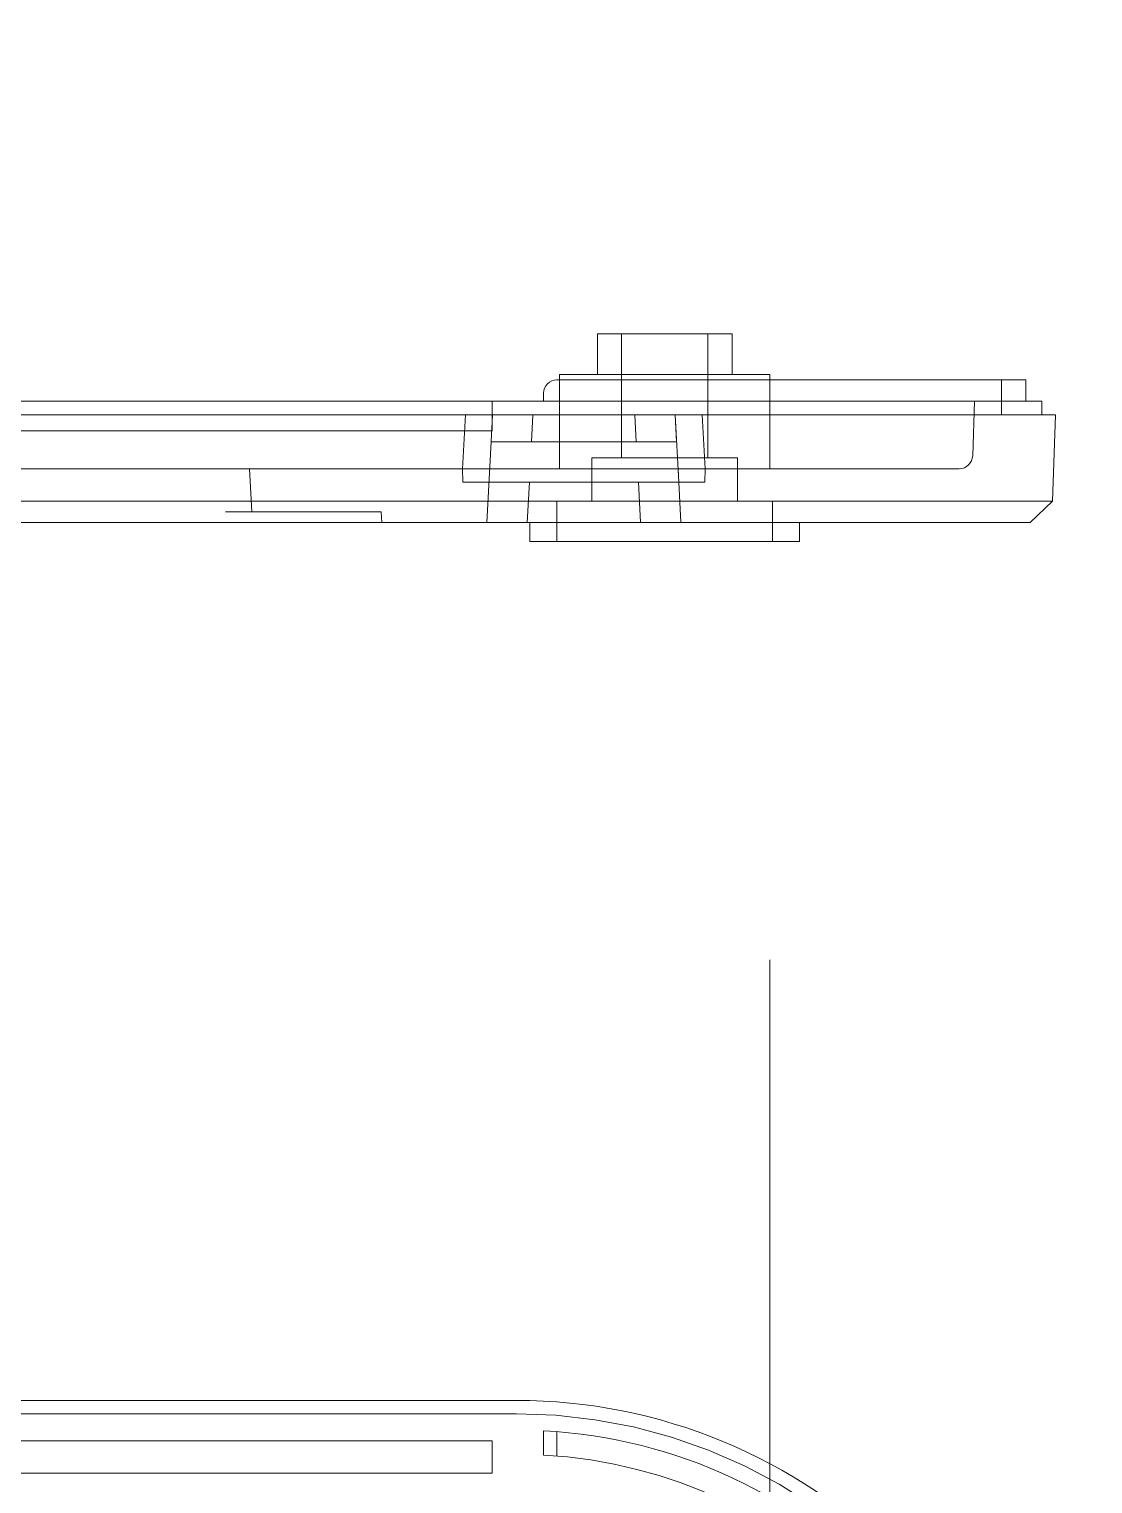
# Model space of a CAD drawing. Header units: millimetres. Extents: x -672 to 672, y -225 to 223.
# Drawn here: x 25.1 to 64.5, y -38.6 to 15.4 of the extents above; entities that cross this region are included whole.
import ezdxf
from ezdxf.lldxf.tags import DXFTag

# ---------------------------------------------------------------- set-up
doc = ezdxf.new("R2010")
doc.units = ezdxf.units.MM
doc.header["$MEASUREMENT"] = 0
doc.layers.add('layer 1', color=7, linetype='Continuous')
tags = doc.linetypes.add('New Line105', pattern=[0.2, 0.1, -0.1]).pattern_tags.tags
tags[6:7] = [DXFTag(74, 4), DXFTag(75, 0), DXFTag(340, '0'), DXFTag(46, 1.0), DXFTag(50, 0.0), DXFTag(44, 0.0), DXFTag(45, 0.0)]
tags[4:5] = [DXFTag(74, 4), DXFTag(75, 0), DXFTag(340, '0'), DXFTag(46, 1.0), DXFTag(50, 0.0), DXFTag(44, 0.0), DXFTag(45, 0.0)]
tags = doc.linetypes.add('New Line106', pattern=[0.2, 0.1, -0.1]).pattern_tags.tags
tags[6:7] = [DXFTag(74, 4), DXFTag(75, 0), DXFTag(340, '0'), DXFTag(46, 1.0), DXFTag(50, 0.0), DXFTag(44, 0.0), DXFTag(45, 0.0)]
tags[4:5] = [DXFTag(74, 4), DXFTag(75, 0), DXFTag(340, '0'), DXFTag(46, 1.0), DXFTag(50, 0.0), DXFTag(44, 0.0), DXFTag(45, 0.0)]
tags = doc.linetypes.add('New Line107', pattern=[0.2, 0.1, -0.1]).pattern_tags.tags
tags[6:7] = [DXFTag(74, 4), DXFTag(75, 0), DXFTag(340, '0'), DXFTag(46, 1.0), DXFTag(50, 0.0), DXFTag(44, 0.0), DXFTag(45, 0.0)]
tags[4:5] = [DXFTag(74, 4), DXFTag(75, 0), DXFTag(340, '0'), DXFTag(46, 1.0), DXFTag(50, 0.0), DXFTag(44, 0.0), DXFTag(45, 0.0)]
tags = doc.linetypes.add('New Line108', pattern=[0.2, 0.1, -0.1]).pattern_tags.tags
tags[6:7] = [DXFTag(74, 4), DXFTag(75, 0), DXFTag(340, '0'), DXFTag(46, 1.0), DXFTag(50, 0.0), DXFTag(44, 0.0), DXFTag(45, 0.0)]
tags[4:5] = [DXFTag(74, 4), DXFTag(75, 0), DXFTag(340, '0'), DXFTag(46, 1.0), DXFTag(50, 0.0), DXFTag(44, 0.0), DXFTag(45, 0.0)]
tags = doc.linetypes.add('New Line109', pattern=[0.2, 0.1, -0.1]).pattern_tags.tags
tags[6:7] = [DXFTag(74, 4), DXFTag(75, 0), DXFTag(340, '0'), DXFTag(46, 1.0), DXFTag(50, 0.0), DXFTag(44, 0.0), DXFTag(45, 0.0)]
tags[4:5] = [DXFTag(74, 4), DXFTag(75, 0), DXFTag(340, '0'), DXFTag(46, 1.0), DXFTag(50, 0.0), DXFTag(44, 0.0), DXFTag(45, 0.0)]
tags = doc.linetypes.add('New Line110', pattern=[0.2, 0.1, -0.1]).pattern_tags.tags
tags[6:7] = [DXFTag(74, 4), DXFTag(75, 0), DXFTag(340, '0'), DXFTag(46, 1.0), DXFTag(50, 0.0), DXFTag(44, 0.0), DXFTag(45, 0.0)]
tags[4:5] = [DXFTag(74, 4), DXFTag(75, 0), DXFTag(340, '0'), DXFTag(46, 1.0), DXFTag(50, 0.0), DXFTag(44, 0.0), DXFTag(45, 0.0)]
tags = doc.linetypes.add('New Line111', pattern=[0.2, 0.1, -0.1]).pattern_tags.tags
tags[6:7] = [DXFTag(74, 4), DXFTag(75, 0), DXFTag(340, '0'), DXFTag(46, 1.0), DXFTag(50, 0.0), DXFTag(44, 0.0), DXFTag(45, 0.0)]
tags[4:5] = [DXFTag(74, 4), DXFTag(75, 0), DXFTag(340, '0'), DXFTag(46, 1.0), DXFTag(50, 0.0), DXFTag(44, 0.0), DXFTag(45, 0.0)]
tags = doc.linetypes.add('New Line112', pattern=[0.2, 0.1, -0.1]).pattern_tags.tags
tags[6:7] = [DXFTag(74, 4), DXFTag(75, 0), DXFTag(340, '0'), DXFTag(46, 1.0), DXFTag(50, 0.0), DXFTag(44, 0.0), DXFTag(45, 0.0)]
tags[4:5] = [DXFTag(74, 4), DXFTag(75, 0), DXFTag(340, '0'), DXFTag(46, 1.0), DXFTag(50, 0.0), DXFTag(44, 0.0), DXFTag(45, 0.0)]
tags = doc.linetypes.add('New Line113', pattern=[0.2, 0.1, -0.1]).pattern_tags.tags
tags[6:7] = [DXFTag(74, 4), DXFTag(75, 0), DXFTag(340, '0'), DXFTag(46, 1.0), DXFTag(50, 0.0), DXFTag(44, 0.0), DXFTag(45, 0.0)]
tags[4:5] = [DXFTag(74, 4), DXFTag(75, 0), DXFTag(340, '0'), DXFTag(46, 1.0), DXFTag(50, 0.0), DXFTag(44, 0.0), DXFTag(45, 0.0)]
tags = doc.linetypes.add('New Line114', pattern=[0.2, 0.1, -0.1]).pattern_tags.tags
tags[6:7] = [DXFTag(74, 4), DXFTag(75, 0), DXFTag(340, '0'), DXFTag(46, 1.0), DXFTag(50, 0.0), DXFTag(44, 0.0), DXFTag(45, 0.0)]
tags[4:5] = [DXFTag(74, 4), DXFTag(75, 0), DXFTag(340, '0'), DXFTag(46, 1.0), DXFTag(50, 0.0), DXFTag(44, 0.0), DXFTag(45, 0.0)]
tags = doc.linetypes.add('New Line115', pattern=[0.2, 0.1, -0.1]).pattern_tags.tags
tags[6:7] = [DXFTag(74, 4), DXFTag(75, 0), DXFTag(340, '0'), DXFTag(46, 1.0), DXFTag(50, 0.0), DXFTag(44, 0.0), DXFTag(45, 0.0)]
tags[4:5] = [DXFTag(74, 4), DXFTag(75, 0), DXFTag(340, '0'), DXFTag(46, 1.0), DXFTag(50, 0.0), DXFTag(44, 0.0), DXFTag(45, 0.0)]
tags = doc.linetypes.add('New Line116', pattern=[0.2, 0.1, -0.1]).pattern_tags.tags
tags[6:7] = [DXFTag(74, 4), DXFTag(75, 0), DXFTag(340, '0'), DXFTag(46, 1.0), DXFTag(50, 0.0), DXFTag(44, 0.0), DXFTag(45, 0.0)]
tags[4:5] = [DXFTag(74, 4), DXFTag(75, 0), DXFTag(340, '0'), DXFTag(46, 1.0), DXFTag(50, 0.0), DXFTag(44, 0.0), DXFTag(45, 0.0)]
tags = doc.linetypes.add('New Line117', pattern=[0.2, 0.1, -0.1]).pattern_tags.tags
tags[6:7] = [DXFTag(74, 4), DXFTag(75, 0), DXFTag(340, '0'), DXFTag(46, 1.0), DXFTag(50, 0.0), DXFTag(44, 0.0), DXFTag(45, 0.0)]
tags[4:5] = [DXFTag(74, 4), DXFTag(75, 0), DXFTag(340, '0'), DXFTag(46, 1.0), DXFTag(50, 0.0), DXFTag(44, 0.0), DXFTag(45, 0.0)]
tags = doc.linetypes.add('New Line118', pattern=[0.2, 0.1, -0.1]).pattern_tags.tags
tags[6:7] = [DXFTag(74, 4), DXFTag(75, 0), DXFTag(340, '0'), DXFTag(46, 1.0), DXFTag(50, 0.0), DXFTag(44, 0.0), DXFTag(45, 0.0)]
tags[4:5] = [DXFTag(74, 4), DXFTag(75, 0), DXFTag(340, '0'), DXFTag(46, 1.0), DXFTag(50, 0.0), DXFTag(44, 0.0), DXFTag(45, 0.0)]
tags = doc.linetypes.add('New Line119', pattern=[0.2, 0.1, -0.1]).pattern_tags.tags
tags[6:7] = [DXFTag(74, 4), DXFTag(75, 0), DXFTag(340, '0'), DXFTag(46, 1.0), DXFTag(50, 0.0), DXFTag(44, 0.0), DXFTag(45, 0.0)]
tags[4:5] = [DXFTag(74, 4), DXFTag(75, 0), DXFTag(340, '0'), DXFTag(46, 1.0), DXFTag(50, 0.0), DXFTag(44, 0.0), DXFTag(45, 0.0)]
tags = doc.linetypes.add('New Line120', pattern=[0.2, 0.1, -0.1]).pattern_tags.tags
tags[6:7] = [DXFTag(74, 4), DXFTag(75, 0), DXFTag(340, '0'), DXFTag(46, 1.0), DXFTag(50, 0.0), DXFTag(44, 0.0), DXFTag(45, 0.0)]
tags[4:5] = [DXFTag(74, 4), DXFTag(75, 0), DXFTag(340, '0'), DXFTag(46, 1.0), DXFTag(50, 0.0), DXFTag(44, 0.0), DXFTag(45, 0.0)]
tags = doc.linetypes.add('New Line121', pattern=[0.2, 0.1, -0.1]).pattern_tags.tags
tags[6:7] = [DXFTag(74, 4), DXFTag(75, 0), DXFTag(340, '0'), DXFTag(46, 1.0), DXFTag(50, 0.0), DXFTag(44, 0.0), DXFTag(45, 0.0)]
tags[4:5] = [DXFTag(74, 4), DXFTag(75, 0), DXFTag(340, '0'), DXFTag(46, 1.0), DXFTag(50, 0.0), DXFTag(44, 0.0), DXFTag(45, 0.0)]
tags = doc.linetypes.add('New Line122', pattern=[0.2, 0.1, -0.1]).pattern_tags.tags
tags[6:7] = [DXFTag(74, 4), DXFTag(75, 0), DXFTag(340, '0'), DXFTag(46, 1.0), DXFTag(50, 0.0), DXFTag(44, 0.0), DXFTag(45, 0.0)]
tags[4:5] = [DXFTag(74, 4), DXFTag(75, 0), DXFTag(340, '0'), DXFTag(46, 1.0), DXFTag(50, 0.0), DXFTag(44, 0.0), DXFTag(45, 0.0)]
tags = doc.linetypes.add('New Line123', pattern=[0.2, 0.1, -0.1]).pattern_tags.tags
tags[6:7] = [DXFTag(74, 4), DXFTag(75, 0), DXFTag(340, '0'), DXFTag(46, 1.0), DXFTag(50, 0.0), DXFTag(44, 0.0), DXFTag(45, 0.0)]
tags[4:5] = [DXFTag(74, 4), DXFTag(75, 0), DXFTag(340, '0'), DXFTag(46, 1.0), DXFTag(50, 0.0), DXFTag(44, 0.0), DXFTag(45, 0.0)]
tags = doc.linetypes.add('New Line124', pattern=[0.2, 0.1, -0.1]).pattern_tags.tags
tags[6:7] = [DXFTag(74, 4), DXFTag(75, 0), DXFTag(340, '0'), DXFTag(46, 1.0), DXFTag(50, 0.0), DXFTag(44, 0.0), DXFTag(45, 0.0)]
tags[4:5] = [DXFTag(74, 4), DXFTag(75, 0), DXFTag(340, '0'), DXFTag(46, 1.0), DXFTag(50, 0.0), DXFTag(44, 0.0), DXFTag(45, 0.0)]
tags = doc.linetypes.add('New Line125', pattern=[0.2, 0.1, -0.1]).pattern_tags.tags
tags[6:7] = [DXFTag(74, 4), DXFTag(75, 0), DXFTag(340, '0'), DXFTag(46, 1.0), DXFTag(50, 0.0), DXFTag(44, 0.0), DXFTag(45, 0.0)]
tags[4:5] = [DXFTag(74, 4), DXFTag(75, 0), DXFTag(340, '0'), DXFTag(46, 1.0), DXFTag(50, 0.0), DXFTag(44, 0.0), DXFTag(45, 0.0)]
tags = doc.linetypes.add('New Line126', pattern=[0.2, 0.1, -0.1]).pattern_tags.tags
tags[6:7] = [DXFTag(74, 4), DXFTag(75, 0), DXFTag(340, '0'), DXFTag(46, 1.0), DXFTag(50, 0.0), DXFTag(44, 0.0), DXFTag(45, 0.0)]
tags[4:5] = [DXFTag(74, 4), DXFTag(75, 0), DXFTag(340, '0'), DXFTag(46, 1.0), DXFTag(50, 0.0), DXFTag(44, 0.0), DXFTag(45, 0.0)]
tags = doc.linetypes.add('New Line127', pattern=[0.2, 0.1, -0.1]).pattern_tags.tags
tags[6:7] = [DXFTag(74, 4), DXFTag(75, 0), DXFTag(340, '0'), DXFTag(46, 1.0), DXFTag(50, 0.0), DXFTag(44, 0.0), DXFTag(45, 0.0)]
tags[4:5] = [DXFTag(74, 4), DXFTag(75, 0), DXFTag(340, '0'), DXFTag(46, 1.0), DXFTag(50, 0.0), DXFTag(44, 0.0), DXFTag(45, 0.0)]
tags = doc.linetypes.add('New Line128', pattern=[0.2, 0.1, -0.1]).pattern_tags.tags
tags[6:7] = [DXFTag(74, 4), DXFTag(75, 0), DXFTag(340, '0'), DXFTag(46, 1.0), DXFTag(50, 0.0), DXFTag(44, 0.0), DXFTag(45, 0.0)]
tags[4:5] = [DXFTag(74, 4), DXFTag(75, 0), DXFTag(340, '0'), DXFTag(46, 1.0), DXFTag(50, 0.0), DXFTag(44, 0.0), DXFTag(45, 0.0)]
tags = doc.linetypes.add('New Line129', pattern=[0.2, 0.1, -0.1]).pattern_tags.tags
tags[6:7] = [DXFTag(74, 4), DXFTag(75, 0), DXFTag(340, '0'), DXFTag(46, 1.0), DXFTag(50, 0.0), DXFTag(44, 0.0), DXFTag(45, 0.0)]
tags[4:5] = [DXFTag(74, 4), DXFTag(75, 0), DXFTag(340, '0'), DXFTag(46, 1.0), DXFTag(50, 0.0), DXFTag(44, 0.0), DXFTag(45, 0.0)]
tags = doc.linetypes.add('New Line130', pattern=[0.2, 0.1, -0.1]).pattern_tags.tags
tags[6:7] = [DXFTag(74, 4), DXFTag(75, 0), DXFTag(340, '0'), DXFTag(46, 1.0), DXFTag(50, 0.0), DXFTag(44, 0.0), DXFTag(45, 0.0)]
tags[4:5] = [DXFTag(74, 4), DXFTag(75, 0), DXFTag(340, '0'), DXFTag(46, 1.0), DXFTag(50, 0.0), DXFTag(44, 0.0), DXFTag(45, 0.0)]
tags = doc.linetypes.add('New Line131', pattern=[0.2, 0.1, -0.1]).pattern_tags.tags
tags[6:7] = [DXFTag(74, 4), DXFTag(75, 0), DXFTag(340, '0'), DXFTag(46, 1.0), DXFTag(50, 0.0), DXFTag(44, 0.0), DXFTag(45, 0.0)]
tags[4:5] = [DXFTag(74, 4), DXFTag(75, 0), DXFTag(340, '0'), DXFTag(46, 1.0), DXFTag(50, 0.0), DXFTag(44, 0.0), DXFTag(45, 0.0)]
tags = doc.linetypes.add('New Line132', pattern=[0.2, 0.1, -0.1]).pattern_tags.tags
tags[6:7] = [DXFTag(74, 4), DXFTag(75, 0), DXFTag(340, '0'), DXFTag(46, 1.0), DXFTag(50, 0.0), DXFTag(44, 0.0), DXFTag(45, 0.0)]
tags[4:5] = [DXFTag(74, 4), DXFTag(75, 0), DXFTag(340, '0'), DXFTag(46, 1.0), DXFTag(50, 0.0), DXFTag(44, 0.0), DXFTag(45, 0.0)]
tags = doc.linetypes.add('New Line271', pattern=[0.2, 0.1, -0.1]).pattern_tags.tags
tags[6:7] = [DXFTag(74, 4), DXFTag(75, 0), DXFTag(340, '0'), DXFTag(46, 1.0), DXFTag(50, 0.0), DXFTag(44, 0.0), DXFTag(45, 0.0)]
tags[4:5] = [DXFTag(74, 4), DXFTag(75, 0), DXFTag(340, '0'), DXFTag(46, 1.0), DXFTag(50, 0.0), DXFTag(44, 0.0), DXFTag(45, 0.0)]
tags = doc.linetypes.add('New Line49', pattern=[0.2, 0.1, -0.1]).pattern_tags.tags
tags[6:7] = [DXFTag(74, 4), DXFTag(75, 0), DXFTag(340, '0'), DXFTag(46, 1.0), DXFTag(50, 0.0), DXFTag(44, 0.0), DXFTag(45, 0.0)]
tags[4:5] = [DXFTag(74, 4), DXFTag(75, 0), DXFTag(340, '0'), DXFTag(46, 1.0), DXFTag(50, 0.0), DXFTag(44, 0.0), DXFTag(45, 0.0)]
tags = doc.linetypes.add('New Line51', pattern=[0.2, 0.1, -0.1]).pattern_tags.tags
tags[6:7] = [DXFTag(74, 4), DXFTag(75, 0), DXFTag(340, '0'), DXFTag(46, 1.0), DXFTag(50, 0.0), DXFTag(44, 0.0), DXFTag(45, 0.0)]
tags[4:5] = [DXFTag(74, 4), DXFTag(75, 0), DXFTag(340, '0'), DXFTag(46, 1.0), DXFTag(50, 0.0), DXFTag(44, 0.0), DXFTag(45, 0.0)]
tags = doc.linetypes.add('New Line52', pattern=[0.2, 0.1, -0.1]).pattern_tags.tags
tags[6:7] = [DXFTag(74, 4), DXFTag(75, 0), DXFTag(340, '0'), DXFTag(46, 1.0), DXFTag(50, 0.0), DXFTag(44, 0.0), DXFTag(45, 0.0)]
tags[4:5] = [DXFTag(74, 4), DXFTag(75, 0), DXFTag(340, '0'), DXFTag(46, 1.0), DXFTag(50, 0.0), DXFTag(44, 0.0), DXFTag(45, 0.0)]
tags = doc.linetypes.add('New Line73', pattern=[0.2, 0.1, -0.1]).pattern_tags.tags
tags[6:7] = [DXFTag(74, 4), DXFTag(75, 0), DXFTag(340, '0'), DXFTag(46, 1.0), DXFTag(50, 0.0), DXFTag(44, 0.0), DXFTag(45, 0.0)]
tags[4:5] = [DXFTag(74, 4), DXFTag(75, 0), DXFTag(340, '0'), DXFTag(46, 1.0), DXFTag(50, 0.0), DXFTag(44, 0.0), DXFTag(45, 0.0)]
tags = doc.linetypes.add('New Line74', pattern=[0.2, 0.1, -0.1]).pattern_tags.tags
tags[6:7] = [DXFTag(74, 4), DXFTag(75, 0), DXFTag(340, '0'), DXFTag(46, 1.0), DXFTag(50, 0.0), DXFTag(44, 0.0), DXFTag(45, 0.0)]
tags[4:5] = [DXFTag(74, 4), DXFTag(75, 0), DXFTag(340, '0'), DXFTag(46, 1.0), DXFTag(50, 0.0), DXFTag(44, 0.0), DXFTag(45, 0.0)]
tags = doc.linetypes.add('New Line77', pattern=[0.2, 0.1, -0.1]).pattern_tags.tags
tags[6:7] = [DXFTag(74, 4), DXFTag(75, 0), DXFTag(340, '0'), DXFTag(46, 1.0), DXFTag(50, 0.0), DXFTag(44, 0.0), DXFTag(45, 0.0)]
tags[4:5] = [DXFTag(74, 4), DXFTag(75, 0), DXFTag(340, '0'), DXFTag(46, 1.0), DXFTag(50, 0.0), DXFTag(44, 0.0), DXFTag(45, 0.0)]
tags = doc.linetypes.add('New Line78', pattern=[0.2, 0.1, -0.1]).pattern_tags.tags
tags[6:7] = [DXFTag(74, 4), DXFTag(75, 0), DXFTag(340, '0'), DXFTag(46, 1.0), DXFTag(50, 0.0), DXFTag(44, 0.0), DXFTag(45, 0.0)]
tags[4:5] = [DXFTag(74, 4), DXFTag(75, 0), DXFTag(340, '0'), DXFTag(46, 1.0), DXFTag(50, 0.0), DXFTag(44, 0.0), DXFTag(45, 0.0)]
tags = doc.linetypes.add('New Line80', pattern=[0.2, 0.1, -0.1]).pattern_tags.tags
tags[6:7] = [DXFTag(74, 4), DXFTag(75, 0), DXFTag(340, '0'), DXFTag(46, 1.0), DXFTag(50, 0.0), DXFTag(44, 0.0), DXFTag(45, 0.0)]
tags[4:5] = [DXFTag(74, 4), DXFTag(75, 0), DXFTag(340, '0'), DXFTag(46, 1.0), DXFTag(50, 0.0), DXFTag(44, 0.0), DXFTag(45, 0.0)]
tags = doc.linetypes.add('New Line82', pattern=[0.2, 0.1, -0.1]).pattern_tags.tags
tags[6:7] = [DXFTag(74, 4), DXFTag(75, 0), DXFTag(340, '0'), DXFTag(46, 1.0), DXFTag(50, 0.0), DXFTag(44, 0.0), DXFTag(45, 0.0)]
tags[4:5] = [DXFTag(74, 4), DXFTag(75, 0), DXFTag(340, '0'), DXFTag(46, 1.0), DXFTag(50, 0.0), DXFTag(44, 0.0), DXFTag(45, 0.0)]
tags = doc.linetypes.add('New Line86', pattern=[0.2, 0.1, -0.1]).pattern_tags.tags
tags[6:7] = [DXFTag(74, 4), DXFTag(75, 0), DXFTag(340, '0'), DXFTag(46, 1.0), DXFTag(50, 0.0), DXFTag(44, 0.0), DXFTag(45, 0.0)]
tags[4:5] = [DXFTag(74, 4), DXFTag(75, 0), DXFTag(340, '0'), DXFTag(46, 1.0), DXFTag(50, 0.0), DXFTag(44, 0.0), DXFTag(45, 0.0)]
tags = doc.linetypes.add('New Line88', pattern=[0.2, 0.1, -0.1]).pattern_tags.tags
tags[6:7] = [DXFTag(74, 4), DXFTag(75, 0), DXFTag(340, '0'), DXFTag(46, 1.0), DXFTag(50, 0.0), DXFTag(44, 0.0), DXFTag(45, 0.0)]
tags[4:5] = [DXFTag(74, 4), DXFTag(75, 0), DXFTag(340, '0'), DXFTag(46, 1.0), DXFTag(50, 0.0), DXFTag(44, 0.0), DXFTag(45, 0.0)]

msp = doc.modelspace()

# ---------------------------------------------------------------- linework, layer by layer
at = {"layer": 'layer 1', "lineweight": 40}
msp.add_open_spline([(123.1599, 207.75), (123.1599, 207.75), (-161.8401, 207.75), (-161.8401, 207.75), (-161.8401, 207.75), (-161.8401, -207.75), (-161.8401, -207.75), (-161.8401, -207.75), (123.1599, -207.75), (123.1599, -207.75), (123.1599, -207.75), (123.1599, 207.75), (123.1599, 207.75)], degree=3, knots=[0, 0, 0, 0, 0.25, 0.25, 0.25, 0.5, 0.5, 0.5, 0.75, 0.75, 0.75, 1, 1, 1, 1], dxfattribs=at)
at = {"layer": 'layer 1', "lineweight": 9}
for points, knots in [([(52.5422, -48.9807), (52.5422, -46.8268), (50.7961, -45.0807), (48.6422, -45.0807), (46.4883, -45.0807), (44.7422, -46.8268), (44.7422, -48.9807), (44.7422, -51.1346), (46.4883, -52.8807), (48.6422, -52.8807), (50.7961, -52.8807), (52.5422, -51.1347), (52.5422, -48.9808), (52.5422, 54.4064), (52.5422, -152.3679), (52.5422, -48.9807)], [0, 0, 0, 0, 0.25, 0.25, 0.25, 0.5, 0.5, 0.5, 0.75, 0.75, 0.75, 1, 1, 1, 1.0001, 1.0001, 1.0001, 1.0001]), ([(44.6422, 2.3953), (44.5096, 2.3953), (44.3824, 2.3426), (44.2886, 2.2488), (44.1949, 2.1551), (44.1422, 2.0279), (44.1422, 1.8953)], [0, 0, 0, 0, 0.5, 0.5, 0.5, 1, 1, 1, 1]), ([(52.5422, -121.9807), (52.5422, -119.8268), (50.7961, -118.0807), (48.6422, -118.0807), (46.4883, -118.0807), (44.7422, -119.8268), (44.7422, -121.9807), (44.7422, -124.1346), (46.4883, -125.8807), (48.6422, -125.8807), (50.7961, -125.8807), (52.5422, -124.1347), (52.5422, -121.9808), (52.5422, -18.5936), (52.5422, -225.3679), (52.5422, -121.9807)], [0, 0, 0, 0, 0.25, 0.25, 0.25, 0.5, 0.5, 0.5, 0.75, 0.75, 0.75, 1, 1, 1, 1.0001, 1.0001, 1.0001, 1.0001]), ([(63.1422, -55.4807), (63.1422, -50.1764), (61.0351, -45.0893), (57.2843, -41.3386), (53.5336, -37.5879), (48.4465, -35.4807), (43.1422, -35.4807)], [0, 0, 0, 0, 0.5, 0.5, 0.5, 1, 1, 1, 1]), ([(62.6422, -55.4807), (62.6422, -55.4807), (62.5878, -54.0261), (62.5878, -54.0261), (62.5878, -54.0261), (62.4249, -52.5778), (62.4249, -52.5778), (62.4249, -52.5778), (62.154, -51.1449), (62.154, -51.1449), (62.154, -51.1449), (61.7763, -49.7348), (61.7763, -49.7348), (61.7763, -49.7348), (61.2945, -48.3572), (61.2945, -48.3572), (61.2945, -48.3572), (60.7104, -47.0186), (60.7104, -47.0186), (60.7104, -47.0186), (60.0283, -45.7285), (60.0283, -45.7285), (60.0283, -45.7285), (59.2516, -44.4928), (59.2516, -44.4928), (59.2516, -44.4928), (58.3862, -43.3206), (58.3862, -43.3206), (58.3862, -43.3206), (57.4357, -42.2163), (57.4357, -42.2163), (57.4357, -42.2163), (56.4066, -41.1872), (56.4066, -41.1872), (56.4066, -41.1872), (55.3023, -40.2368), (55.3023, -40.2368), (55.3023, -40.2368), (54.1302, -39.3713), (54.1302, -39.3713), (54.1302, -39.3713), (52.8944, -38.5946), (52.8944, -38.5946), (52.8944, -38.5946), (51.6043, -37.9126), (51.6043, -37.9126), (51.6043, -37.9126), (50.2658, -37.3285), (50.2658, -37.3285), (50.2658, -37.3285), (48.8881, -36.8466), (48.8881, -36.8466), (48.8881, -36.8466), (47.4781, -36.4689), (47.4781, -36.4689), (47.4781, -36.4689), (46.0451, -36.1981), (46.0451, -36.1981), (46.0451, -36.1981), (44.5968, -36.0351), (44.5968, -36.0351), (44.5968, -36.0351), (43.1422, -35.9807), (43.1422, -35.9807)], [0, 0, 0, 0, 0.047619, 0.047619, 0.047619, 0.0952381, 0.0952381, 0.0952381, 0.1428571, 0.1428571, 0.1428571, 0.1904762, 0.1904762, 0.1904762, 0.2380952, 0.2380952, 0.2380952, 0.2857143, 0.2857143, 0.2857143, 0.3333333, 0.3333333, 0.3333333, 0.3809524, 0.3809524, 0.3809524, 0.4285714, 0.4285714, 0.4285714, 0.4761905, 0.4761905, 0.4761905, 0.5238095, 0.5238095, 0.5238095, 0.5714286, 0.5714286, 0.5714286, 0.6190476, 0.6190476, 0.6190476, 0.6666667, 0.6666667, 0.6666667, 0.7142857, 0.7142857, 0.7142857, 0.7619048, 0.7619048, 0.7619048, 0.8095238, 0.8095238, 0.8095238, 0.8571429, 0.8571429, 0.8571429, 0.9047619, 0.9047619, 0.9047619, 0.952381, 0.952381, 0.952381, 1, 1, 1, 1])]:
    msp.add_open_spline(points, degree=3, knots=knots, dxfattribs=at)
for points in [[(46.1422, 4.0953), (46.1422, 4.0953), (51.1422, 4.0953), (51.1422, 4.0953)], [(46.1422, 2.5953), (46.1422, 2.5953), (46.1422, 4.0953), (46.1422, 4.0953)], [(51.1422, 2.5953), (51.1422, 2.5953), (51.1422, 4.0953), (51.1422, 4.0953)], [(44.6422, 2.3953), (44.6422, 2.3953), (62.0422, 2.3953), (62.0422, 2.3953)], [(44.7422, 2.5953), (44.7422, 2.5953), (52.5422, 2.5953), (52.5422, 2.5953)], [(44.7422, 2.3953), (44.7422, 2.3953), (44.7422, 2.5953), (44.7422, 2.5953)], [(52.5422, 2.3953), (52.5422, 2.3953), (52.5422, 2.5953), (52.5422, 2.5953)], [(62.0422, 1.5953), (62.0422, 1.5953), (62.0422, 2.3953), (62.0422, 2.3953)], [(44.1422, 1.5953), (44.1422, 1.5953), (44.1422, 1.8953), (44.1422, 1.8953)], [(-86.8578, 1.0953), (-86.8578, 1.0953), (63.1422, 1.0953), (63.1422, 1.0953)], [(-86.3578, 1.5953), (-86.3578, 1.5953), (62.6422, 1.5953), (62.6422, 1.5953)], [(62.6422, 1.0953), (62.6422, 1.0953), (62.6422, 1.5953), (62.6422, 1.5953)], [(63.1422, 1.0953), (63.1422, 1.0953), (63.0304, -2.1052), (63.0304, -2.1052)], [(63.0304, -2.1052), (63.0304, -2.1052), (-86.746, -2.1052), (-86.746, -2.1052)], [(62.2025, -2.9047), (62.2025, -2.9047), (63.0304, -2.1052), (63.0304, -2.1052)], [(62.2025, -2.9047), (62.2025, -2.9047), (-85.9181, -2.9047), (-85.9181, -2.9047)], [(43.6422, -2.9047), (43.6422, -2.9047), (43.6422, -3.6047), (43.6422, -3.6047)], [(53.6422, -2.9047), (53.6422, -2.9047), (53.6422, -3.6047), (53.6422, -3.6047)], [(53.6422, -3.6047), (53.6422, -3.6047), (43.6422, -3.6047), (43.6422, -3.6047)], [(43.1422, -35.4807), (43.1422, -35.4807), (-66.8578, -35.4807), (-66.8578, -35.4807)], [(-66.8578, -35.9807), (-66.8578, -35.9807), (43.1422, -35.9807), (43.1422, -35.9807)], [(44.1422, -36.6072), (44.1422, -36.6072), (44.1422, -37.5085), (44.1422, -37.5085)], [(62.0422, -55.4807), (62.0422, -45.4312), (54.1777, -37.1389), (44.1422, -36.6072)], [(-65.9578, -36.9807), (-65.9578, -36.9807), (42.2422, -36.9807), (42.2422, -36.9807)], [(42.2422, -38.1807), (42.2422, -38.1807), (42.2422, -36.9807), (42.2422, -36.9807)], [(61.1422, -55.4807), (61.1422, -45.9281), (53.6801, -38.0392), (44.1422, -37.5085)], [(-65.9578, -38.1807), (-65.9578, -38.1807), (42.2422, -38.1807), (42.2422, -38.1807)]]:
    msp.add_open_spline(points, degree=3, dxfattribs=at)
at = {"layer": 'layer 1', "color": 8, "linetype": 'New Line88', "lineweight": 9}
msp.add_open_spline([(50.2422, 4.0953), (50.2422, 4.0953), (47.0422, 4.0953), (47.0422, 4.0953)], degree=3, dxfattribs=at)
at = {"layer": 'layer 1', "color": 8, "linetype": 'New Line121', "lineweight": 9}
msp.add_open_spline([(47.0422, 4.0953), (47.0422, 4.0953), (47.0422, -0.5047), (47.0422, -0.5047)], degree=3, dxfattribs=at)
at = {"layer": 'layer 1', "color": 8, "linetype": 'New Line126', "lineweight": 9}
msp.add_open_spline([(50.2422, 4.0953), (50.2422, 4.0953), (50.2422, -0.5047), (50.2422, -0.5047)], degree=3, dxfattribs=at)
at = {"layer": 'layer 1', "color": 8, "linetype": 'New Line119', "lineweight": 9}
msp.add_open_spline([(44.7422, -0.9047), (44.7422, -0.9047), (44.7422, 2.3953), (44.7422, 2.3953)], degree=3, dxfattribs=at)
at = {"layer": 'layer 1', "color": 8, "linetype": 'New Line86', "lineweight": 9}
msp.add_open_spline([(50.2422, 2.5953), (50.2422, 2.5953), (47.0422, 2.5953), (47.0422, 2.5953)], degree=3, dxfattribs=at)
at = {"layer": 'layer 1', "color": 8, "linetype": 'New Line128', "lineweight": 9}
msp.add_open_spline([(52.5422, -0.9047), (52.5422, -0.9047), (52.5422, 2.3953), (52.5422, 2.3953)], degree=3, dxfattribs=at)
at = {"layer": 'layer 1', "color": 8, "linetype": 'New Line131', "lineweight": 9}
msp.add_open_spline([(61.1422, 1.0953), (61.1422, 1.0953), (61.1422, 2.3953), (61.1422, 2.3953)], degree=3, dxfattribs=at)
at = {"layer": 'layer 1', "color": 8, "linetype": 'New Line114', "lineweight": 9}
msp.add_open_spline([(41.2483, 1.0953), (41.2483, 1.0953), (41.1422, -0.9047), (41.1422, -0.9047)], degree=3, dxfattribs=at)
at = {"layer": 'layer 1', "color": 8, "linetype": 'New Line109', "lineweight": 9}
msp.add_open_spline([(42.2518, 1.0953), (42.2518, 1.0953), (42.1994, 0.0953), (42.1994, 0.0953)], degree=3, dxfattribs=at)
at = {"layer": 'layer 1', "color": 8, "linetype": 'New Line115', "lineweight": 9}
msp.add_open_spline([(42.2535, 1.0953), (42.2535, 1.0953), (42.1998, 0.0953), (42.1998, 0.0953)], degree=3, dxfattribs=at)
at = {"layer": 'layer 1', "color": 8, "linetype": 'New Line108', "lineweight": 9}
msp.add_open_spline([(42.2422, 1.5953), (42.2422, 1.5953), (42.2422, 0.4953), (42.2422, 0.4953)], degree=3, dxfattribs=at)
at = {"layer": 'layer 1', "color": 8, "linetype": 'New Line110', "lineweight": 9}
msp.add_open_spline([(43.7518, 1.0953), (43.7518, 1.0953), (43.6994, 0.0953), (43.6994, 0.0953)], degree=3, dxfattribs=at)
at = {"layer": 'layer 1', "color": 8, "linetype": 'New Line112', "lineweight": 9}
msp.add_open_spline([(43.6994, 0.0953), (43.6994, 0.0953), (43.7518, 1.0953), (43.7518, 1.0953)], degree=3, dxfattribs=at)
at = {"layer": 'layer 1', "color": 8, "linetype": 'New Line117', "lineweight": 9}
msp.add_open_spline([(47.585, 0.0953), (47.585, 0.0953), (47.5326, 1.0953), (47.5326, 1.0953)], degree=3, dxfattribs=at)
at = {"layer": 'layer 1', "color": 8, "linetype": 'New Line125', "lineweight": 9}
msp.add_open_spline([(49.1635, -1.4047), (49.1635, -1.4047), (49.0309, 1.0953), (49.0309, 1.0953)], degree=3, dxfattribs=at)
at = {"layer": 'layer 1', "color": 8, "linetype": 'New Line123', "lineweight": 9}
msp.add_open_spline([(49.0326, 1.0953), (49.0326, 1.0953), (49.085, 0.0953), (49.085, 0.0953)], degree=3, dxfattribs=at)
at = {"layer": 'layer 1', "color": 8, "linetype": 'New Line122', "lineweight": 9}
msp.add_open_spline([(50.0361, 1.0953), (50.0361, 1.0953), (50.1422, -0.9047), (50.1422, -0.9047)], degree=3, dxfattribs=at)
at = {"layer": 'layer 1', "color": 8, "linetype": 'New Line132', "lineweight": 9}
msp.add_open_spline([(60.1422, 1.5953), (60.1422, 1.5953), (60.0718, -0.4222), (60.0718, -0.4222)], degree=3, dxfattribs=at)
at = {"layer": 'layer 1', "color": 8, "linetype": 'New Line82', "lineweight": 9}
msp.add_open_spline([(42.2422, 0.4953), (42.2422, 0.4953), (-65.9578, 0.4953), (-65.9578, 0.4953)], degree=3, dxfattribs=at)
at = {"layer": 'layer 1', "color": 8, "linetype": 'New Line113', "lineweight": 9}
msp.add_open_spline([(42.1998, 0.0953), (42.1998, 0.0953), (42.0422, -2.9047), (42.0422, -2.9047)], degree=3, dxfattribs=at)
at = {"layer": 'layer 1', "color": 8, "linetype": 'New Line80', "lineweight": 9}
msp.add_open_spline([(49.085, 0.0953), (49.085, 0.0953), (42.1998, 0.0953), (42.1998, 0.0953)], degree=3, dxfattribs=at)
at = {"layer": 'layer 1', "color": 8, "linetype": 'New Line78', "lineweight": 9}
msp.add_open_spline([(51.3422, -0.5047), (51.3422, -0.5047), (45.9422, -0.5047), (45.9422, -0.5047)], degree=3, dxfattribs=at)
at = {"layer": 'layer 1', "color": 8, "linetype": 'New Line120', "lineweight": 9}
msp.add_open_spline([(45.9422, -0.5047), (45.9422, -0.5047), (45.9422, -2.1047), (45.9422, -2.1047)], degree=3, dxfattribs=at)
at = {"layer": 'layer 1', "color": 8, "linetype": 'New Line127', "lineweight": 9}
msp.add_open_spline([(51.3422, -0.5047), (51.3422, -0.5047), (51.3422, -2.1047), (51.3422, -2.1047)], degree=3, dxfattribs=at)
at = {"layer": 'layer 1', "color": 8, "linetype": 'New Line271', "lineweight": 9}
msp.add_open_spline([(59.5721, -0.9047), (59.8414, -0.9047), (60.0624, -0.6913), (60.0718, -0.4222)], degree=3, dxfattribs=at)
at = {"layer": 'layer 1', "color": 8, "linetype": 'New Line77', "lineweight": 9}
msp.add_open_spline([(-83.2877, -0.9047), (-83.2877, -0.9047), (59.5721, -0.9047), (59.5721, -0.9047)], degree=3, dxfattribs=at)
at = {"layer": 'layer 1', "color": 8, "linetype": 'New Line105', "lineweight": 9}
msp.add_open_spline([(33.2374, -0.9047), (33.2374, -0.9047), (33.3212, -2.5047), (33.3212, -2.5047)], degree=3, dxfattribs=at)
at = {"layer": 'layer 1', "color": 8, "linetype": 'New Line107', "lineweight": 9}
msp.add_open_spline([(41.1422, -0.9047), (41.1422, -0.9047), (41.1509, -1.4047), (41.1509, -1.4047)], degree=3, dxfattribs=at)
at = {"layer": 'layer 1', "color": 8, "linetype": 'New Line74', "lineweight": 9}
msp.add_open_spline([(52.5422, -0.9047), (52.5422, -0.9047), (44.7422, -0.9047), (44.7422, -0.9047)], degree=3, dxfattribs=at)
at = {"layer": 'layer 1', "color": 8, "linetype": 'New Line124', "lineweight": 9}
msp.add_open_spline([(49.1374, -0.9047), (49.1374, -0.9047), (49.2422, -2.9047), (49.2422, -2.9047)], degree=3, dxfattribs=at)
at = {"layer": 'layer 1', "color": 8, "linetype": 'New Line130', "lineweight": 9}
msp.add_open_spline([(50.1422, -0.9047), (50.1422, -0.9047), (50.1335, -1.4047), (50.1335, -1.4047)], degree=3, dxfattribs=at)
at = {"layer": 'layer 1', "color": 8, "linetype": 'New Line73', "lineweight": 9}
msp.add_open_spline([(41.1509, -1.4047), (41.1509, -1.4047), (50.1335, -1.4047), (50.1335, -1.4047)], degree=3, dxfattribs=at)
at = {"layer": 'layer 1', "color": 8, "linetype": 'New Line111', "lineweight": 9}
msp.add_open_spline([(43.6208, -1.4047), (43.6208, -1.4047), (43.5422, -2.9047), (43.5422, -2.9047)], degree=3, dxfattribs=at)
at = {"layer": 'layer 1', "color": 8, "linetype": 'New Line116', "lineweight": 9}
msp.add_open_spline([(47.7422, -2.9047), (47.7422, -2.9047), (47.6636, -1.4047), (47.6636, -1.4047)], degree=3, dxfattribs=at)
at = {"layer": 'layer 1', "color": 8, "linetype": 'New Line118', "lineweight": 9}
msp.add_open_spline([(44.6422, -2.1047), (44.6422, -2.1047), (44.6422, -3.6047), (44.6422, -3.6047)], degree=3, dxfattribs=at)
at = {"layer": 'layer 1', "color": 8, "linetype": 'New Line129', "lineweight": 9}
msp.add_open_spline([(52.6422, -2.1047), (52.6422, -2.1047), (52.6422, -3.6047), (52.6422, -3.6047)], degree=3, dxfattribs=at)
at = {"layer": 'layer 1', "color": 8, "linetype": 'New Line52', "lineweight": 9}
msp.add_open_spline([(38.1212, -2.5047), (38.1212, -2.5047), (32.3422, -2.5047), (32.3422, -2.5047)], degree=3, dxfattribs=at)
at = {"layer": 'layer 1', "color": 8, "linetype": 'New Line106', "lineweight": 9}
msp.add_open_spline([(38.1212, -2.5047), (38.1212, -2.5047), (38.1422, -2.9047), (38.1422, -2.9047)], degree=3, dxfattribs=at)
at = {"layer": 'layer 1', "color": 8, "linetype": 'New Line51', "lineweight": 9}
msp.add_open_spline([(43.6422, -2.9047), (43.6422, -2.9047), (53.6422, -2.9047), (53.6422, -2.9047)], degree=3, dxfattribs=at)
at = {"layer": 'layer 1', "color": 8, "linetype": 'New Line49', "lineweight": 9}
msp.add_open_spline([(44.6422, -3.6047), (44.6422, -3.6047), (52.6422, -3.6047), (52.6422, -3.6047)], degree=3, dxfattribs=at)
at = {"layer": 'layer 1', "color": 9, "lineweight": 9}
msp.add_open_spline([(44.6422, -36.6404), (44.6422, -36.6404), (44.6422, -37.5434), (44.6422, -37.5434)], degree=3, dxfattribs=at)

doc.saveas('drawing.dxf')
